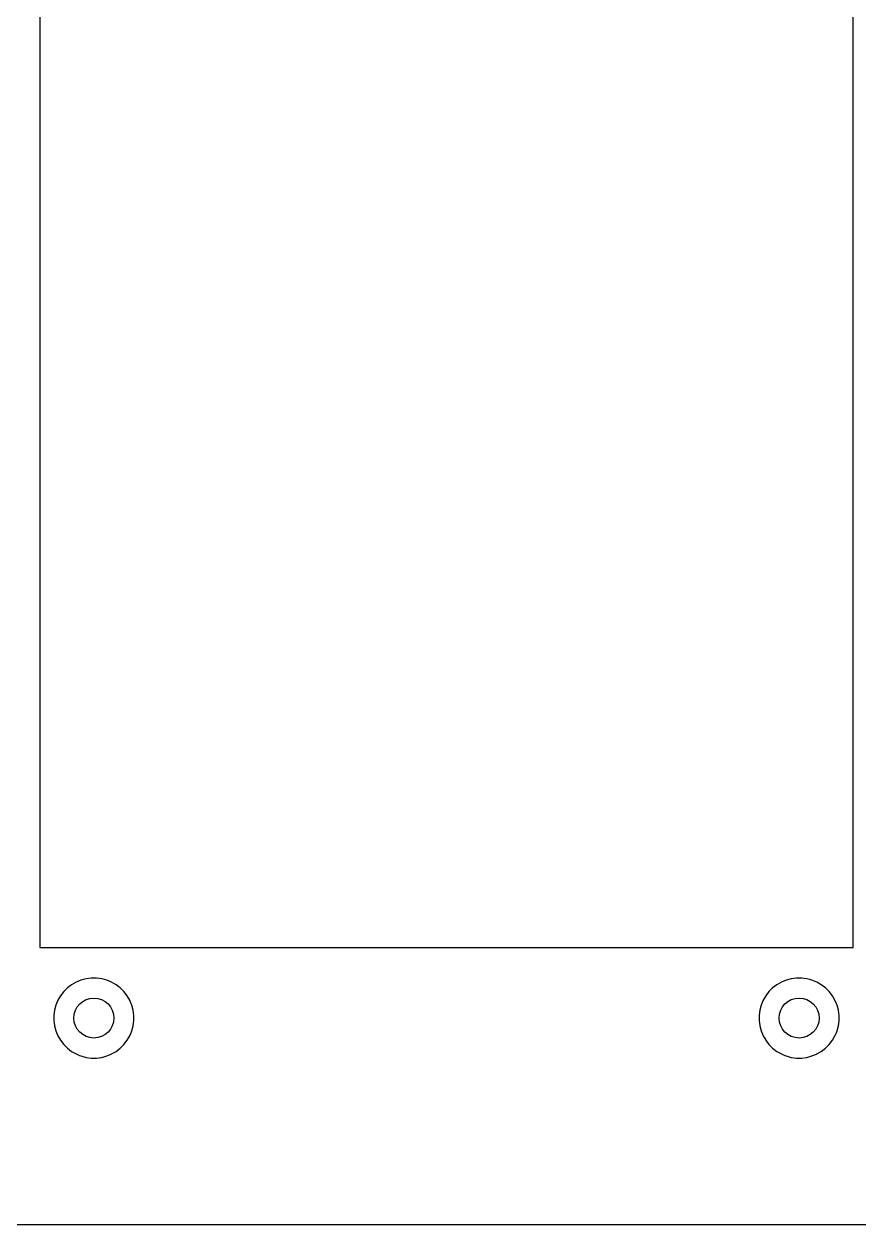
# Model space of a CAD drawing. Extents: x 0.79 to 7.64, y -5.35 to -0.98.
# Drawn here: x 2.029 to 3.427, y -5.354 to -3.344 of the extents above; entities that cross this region are included whole.
import ezdxf

# ---------------------------------------------------------------- set-up
doc = ezdxf.new("R2010")
doc.units = 0
doc.header["$MEASUREMENT"] = 0
doc.layers.add('BLACK', color=7, linetype='CONTINUOUS')

msp = doc.modelspace()

# ---------------------------------------------------------------- linework, layer by layer
at = {"layer": 'BLACK', "linetype": 'CONTINUOUS'}
for p, q in [((2.0551, -3.0787), (2.0551, -4.8898)), ((3.4173, -4.0505), (3.4173, -3.0787)), ((3.4173, -4.6371), (3.4173, -4.0505)), ((3.4173, -4.7891), (3.4173, -4.6371)), ((3.4173, -4.8898), (3.4173, -4.7891)), ((2.0551, -4.8898), (2.0551, -4.8898)), ((2.0551, -4.8898), (2.0551, -4.8898)), ((2.0551, -4.8898), (3.4173, -4.8898)), ((3.4173, -4.8898), (3.4173, -4.8898)), ((3.4173, -4.8898), (3.4173, -4.8898)), ((2.1241, -4.9443), (2.116, -4.9477)), ((2.1326, -4.9421), (2.1241, -4.9443)), ((2.1413, -4.9409), (2.1326, -4.9421)), ((2.1326, -4.9421), (2.1326, -4.9421)), ((2.1501, -4.9409), (2.1413, -4.9409)), ((2.1413, -4.9409), (2.1413, -4.9409)), ((2.1588, -4.9421), (2.1501, -4.9409)), ((2.1635, -4.9433), (2.1588, -4.9421)), ((2.1588, -4.9421), (2.1588, -4.9421)), ((2.1588, -4.9421), (2.1588, -4.9421)), ((2.1672, -4.9443), (2.1635, -4.9433)), ((2.1753, -4.9477), (2.1672, -4.9443)), ((3.3052, -4.9443), (3.2971, -4.9477)), ((3.3137, -4.9421), (3.3052, -4.9443)), ((3.3224, -4.9409), (3.3137, -4.9421)), ((3.3137, -4.9421), (3.3137, -4.9421)), ((3.3312, -4.9409), (3.3224, -4.9409)), ((3.3224, -4.9409), (3.3224, -4.9409)), ((3.3399, -4.9421), (3.3312, -4.9409)), ((3.3446, -4.9433), (3.3399, -4.9421)), ((3.3399, -4.9421), (3.3399, -4.9421)), ((3.3399, -4.9421), (3.3399, -4.9421)), ((3.3483, -4.9443), (3.3446, -4.9433)), ((3.3564, -4.9477), (3.3483, -4.9443)), ((2.0952, -4.9636), (2.0899, -4.9706)), ((2.1014, -4.9574), (2.0952, -4.9636)), ((2.1084, -4.9521), (2.1014, -4.9574)), ((2.116, -4.9477), (2.1084, -4.9521)), ((2.116, -4.9477), (2.116, -4.9477)), ((2.1829, -4.9521), (2.1753, -4.9477)), ((2.1753, -4.9477), (2.1753, -4.9477)), ((2.1899, -4.9574), (2.1829, -4.9521)), ((2.1829, -4.9521), (2.1829, -4.9521)), ((2.1961, -4.9636), (2.1899, -4.9574)), ((2.2015, -4.9706), (2.1961, -4.9636)), ((3.2763, -4.9636), (3.271, -4.9706)), ((3.2825, -4.9574), (3.2763, -4.9636)), ((3.2895, -4.9521), (3.2825, -4.9574)), ((3.2971, -4.9477), (3.2895, -4.9521)), ((3.2971, -4.9477), (3.2971, -4.9477)), ((3.364, -4.9521), (3.3564, -4.9477)), ((3.3564, -4.9477), (3.3564, -4.9477)), ((3.371, -4.9574), (3.364, -4.9521)), ((3.364, -4.9521), (3.364, -4.9521)), ((3.3772, -4.9636), (3.371, -4.9574)), ((3.3826, -4.9706), (3.3772, -4.9636)), ((2.0855, -4.9782), (2.0821, -4.9863)), ((2.0899, -4.9706), (2.0855, -4.9782)), ((2.0855, -4.9782), (2.0855, -4.9782)), ((2.2058, -4.9782), (2.2015, -4.9706)), ((2.2015, -4.9706), (2.2015, -4.9706)), ((2.2083, -4.9841), (2.2058, -4.9782)), ((2.2058, -4.9782), (2.2058, -4.9782)), ((2.2092, -4.9863), (2.2083, -4.9841)), ((3.2666, -4.9782), (3.2632, -4.9863)), ((3.271, -4.9706), (3.2666, -4.9782)), ((3.2666, -4.9782), (3.2666, -4.9782)), ((3.3869, -4.9782), (3.3826, -4.9706)), ((3.3826, -4.9706), (3.3826, -4.9706)), ((3.3894, -4.9841), (3.3869, -4.9782)), ((3.3869, -4.9782), (3.3869, -4.9782)), ((3.3903, -4.9863), (3.3894, -4.9841)), ((2.0788, -5.0031), (2.0787, -5.0035)), ((2.0787, -5.0035), (2.0787, -5.0123)), ((2.0799, -4.9948), (2.0788, -5.0031)), ((2.0821, -4.9863), (2.0799, -4.9948)), ((2.0799, -4.9948), (2.0799, -4.9948)), ((2.2115, -4.9948), (2.2092, -4.9863)), ((2.2126, -5.0035), (2.2115, -4.9948)), ((2.2126, -5.0123), (2.2126, -5.0035)), ((3.2599, -5.0031), (3.2598, -5.0035)), ((3.2598, -5.0035), (3.2598, -5.0123)), ((3.261, -4.9948), (3.2599, -5.0031)), ((3.2632, -4.9863), (3.261, -4.9948)), ((3.261, -4.9948), (3.261, -4.9948)), ((3.3926, -4.9948), (3.3903, -4.9863)), ((3.3937, -5.0035), (3.3926, -4.9948)), ((3.3937, -5.0123), (3.3937, -5.0035)), ((2.0787, -5.0123), (2.0792, -5.0157)), ((2.0792, -5.0157), (2.0799, -5.021)), ((2.0799, -5.021), (2.0799, -5.021)), ((2.0799, -5.021), (2.0821, -5.0294)), ((2.2092, -5.0294), (2.2115, -5.021)), ((2.2115, -5.021), (2.2126, -5.0123)), ((3.2598, -5.0123), (3.2603, -5.0157)), ((3.2603, -5.0157), (3.261, -5.021)), ((3.261, -5.021), (3.261, -5.021)), ((3.261, -5.021), (3.2632, -5.0294)), ((3.3903, -5.0294), (3.3926, -5.021)), ((3.3926, -5.021), (3.3937, -5.0123)), ((2.0821, -5.0294), (2.0855, -5.0375)), ((2.0855, -5.0375), (2.0855, -5.0375)), ((2.0855, -5.0375), (2.0898, -5.045)), ((2.0898, -5.045), (2.0899, -5.0451)), ((2.0899, -5.0451), (2.0952, -5.0521)), ((2.1961, -5.0521), (2.2015, -5.0451)), ((2.2015, -5.0451), (2.2058, -5.0375)), ((2.2058, -5.0375), (2.2075, -5.0336)), ((2.2058, -5.0375), (2.2058, -5.0375)), ((2.2075, -5.0336), (2.2092, -5.0294)), ((3.2632, -5.0294), (3.2666, -5.0375)), ((3.2666, -5.0375), (3.2666, -5.0375)), ((3.2666, -5.0375), (3.2709, -5.045)), ((3.2709, -5.045), (3.271, -5.0451)), ((3.271, -5.0451), (3.2763, -5.0521)), ((3.3772, -5.0521), (3.3826, -5.0451)), ((3.3826, -5.0451), (3.3869, -5.0375)), ((3.3869, -5.0375), (3.3886, -5.0336)), ((3.3869, -5.0375), (3.3869, -5.0375)), ((3.3886, -5.0336), (3.3903, -5.0294)), ((2.0952, -5.0521), (2.1014, -5.0583)), ((2.1014, -5.0583), (2.1084, -5.0637)), ((2.1084, -5.0637), (2.1084, -5.0637)), ((2.1084, -5.0637), (2.116, -5.068)), ((2.1753, -5.068), (2.1829, -5.0637)), ((2.1829, -5.0637), (2.1899, -5.0583)), ((2.1899, -5.0583), (2.1961, -5.0521)), ((3.2763, -5.0521), (3.2825, -5.0583)), ((3.2825, -5.0583), (3.2895, -5.0637)), ((3.2895, -5.0637), (3.2895, -5.0637)), ((3.2895, -5.0637), (3.2971, -5.068)), ((3.3564, -5.068), (3.364, -5.0637)), ((3.364, -5.0637), (3.371, -5.0583)), ((3.371, -5.0583), (3.3772, -5.0521)), ((2.116, -5.068), (2.116, -5.068)), ((2.116, -5.068), (2.1219, -5.0705)), ((2.1219, -5.0705), (2.1241, -5.0714)), ((2.1241, -5.0714), (2.1326, -5.0737)), ((2.1326, -5.0737), (2.1413, -5.0748)), ((2.1413, -5.0748), (2.1413, -5.0748)), ((2.1413, -5.0748), (2.1501, -5.0748)), ((2.1501, -5.0748), (2.1588, -5.0737)), ((2.1501, -5.0748), (2.1501, -5.0748)), ((2.1588, -5.0737), (2.1672, -5.0714)), ((2.1672, -5.0714), (2.1747, -5.0683)), ((2.1747, -5.0683), (2.1753, -5.068)), ((2.1753, -5.068), (2.1753, -5.068)), ((2.1753, -5.068), (2.1753, -5.068)), ((3.2971, -5.068), (3.2971, -5.068)), ((3.2971, -5.068), (3.303, -5.0705)), ((3.303, -5.0705), (3.3052, -5.0714)), ((3.3052, -5.0714), (3.3137, -5.0737)), ((3.3137, -5.0737), (3.3224, -5.0748)), ((3.3224, -5.0748), (3.3224, -5.0748)), ((3.3224, -5.0748), (3.3312, -5.0748)), ((3.3312, -5.0748), (3.3399, -5.0737)), ((3.3312, -5.0748), (3.3312, -5.0748)), ((3.3399, -5.0737), (3.3483, -5.0714)), ((3.3483, -5.0714), (3.3558, -5.0683)), ((3.3558, -5.0683), (3.3564, -5.068)), ((3.3564, -5.068), (3.3564, -5.068)), ((3.3564, -5.068), (3.3564, -5.068)), ((7.4408, -5.3543), (0.9844, -5.3543))]:
    msp.add_line(p, q, dxfattribs=at)
at = {"layer": 'BLACK'}
for centre in [(2.1457, -5.0079), (3.3268, -5.0079)]:
    msp.add_circle(centre, 0.0335, dxfattribs=at)

doc.saveas('drawing.dxf')
